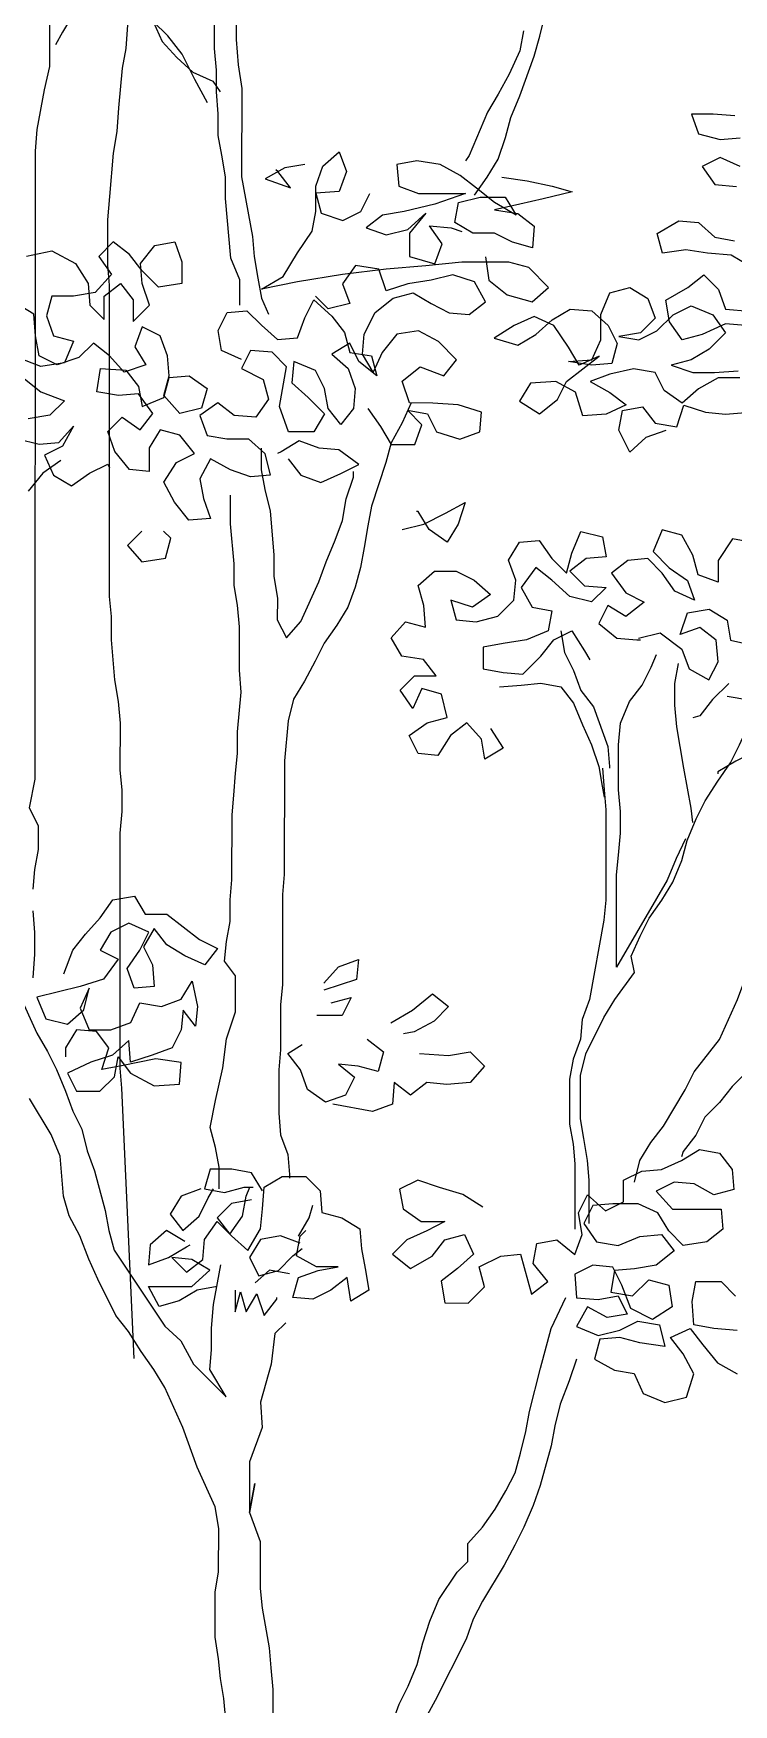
# Model space of a CAD drawing. Header units: inches. Extents: x 350994 to 353538, y 1581369 to 1583842.
# Drawn here: x 351499.651 to 351500.282, y 1583578.015 to 1583579.521 of the extents above; entities that cross this region are included whole.
import ezdxf

# ---------------------------------------------------------------- set-up
doc = ezdxf.new("R2010")
doc.units = ezdxf.units.IN
doc.header["$MEASUREMENT"] = 0
doc.linetypes.add('1', pattern=[0])
doc.layers.add('FOREST', color=96, linetype='Continuous')
doc.layers.add('TREE', color=81, linetype='1')

# ---------------------------------------------------------------- blocks, each defined once
blk = doc.blocks.new('TREE_4')
at = {"color": 94}
for points in [[(468.1, 6454), (462.3, 6422.2), (444.9, 6384.6), (427.6, 6352.9), (410.2, 6324), (381.2, 6254.6), (375.4, 6245.9)], [(389.8, 6191), (410.1, 6219.9), (427.5, 6248.8), (439.1, 6283.5), (447.8, 6315.3), (462.3, 6349.9), (485.4, 6413.5), (494.1, 6445.3), (502.8, 6480)], [(13.8, 6015), (13.8, 6055.4), (-0.6, 6090.1), (-9.2, 6185.6), (-9.2, 6220.3), (-14.9, 6255), (-20.7, 6286.8), (-20.6, 6321.5), (-23.5, 6356.2), (-23.5, 6390.9), (-26.3, 6425.6), (-26, 6714.7), (-31.8, 6749.4), (-40.4, 6781.2), (-43.3, 6813), (-49.1, 6844.8), (-60.6, 6876.6), (-63.5, 6891.1)], [(-14.3, 6893.9), (-14.3, 6859.2), (-5.7, 6824.5), (2.9, 6792.7), (8.7, 6758), (11.5, 6717.5), (17.3, 6653.9), (17.2, 6578.8), (8.4, 6483.4), (8.4, 6440), (11.3, 6399.5), (17, 6361.9), (16.9, 6220.2), (34.1, 6124.8), (37, 6093), (42.7, 6058.3), (48.5, 6026.5), (60, 6000.5)], [(-38, 6338.8), (-58.2, 6376.4), (-78.4, 6416.9), (-101.5, 6445.9), (-124.6, 6469), (-150.6, 6492.2), (-173.7, 6515.3), (-193.9, 6541.4), (-217, 6570.3), (-240.1, 6593.4), (-266.1, 6616.6), (-289.2, 6639.8), (-309.4, 6665.8), (-222.8, 6596.3), (-196.8, 6573.2), (-170.8, 6552.9), (-164.9, 6590.5), (-170.7, 6625.2), (-173.6, 6659.9), (-173.5, 6738), (-176.3, 6764)], [(-173.6, 6573.1), (-170.8, 6538.5), (-124.6, 6469), (-110.1, 6437.2), (-87, 6411.2), (-61, 6388), (-29.2, 6373.5), (-17.7, 6356.2)], [(696, 5814.8), (664.1, 5803.3), (638.1, 5780.2), (620.8, 5814.9), (626.6, 5846.7), (658.4, 5852.5), (678.6, 5826.4), (713.3, 5820.6), (724.9, 5855.3), (759.6, 5843.7), (791.4, 5840.8), (823.2, 5843.6)], [(814.6, 5898.6), (779.9, 5898.6), (748.1, 5881.3), (722, 5858.2), (693.1, 5878.4), (678.7, 5907.4), (644, 5913.2), (606.4, 5904.5), (574.6, 5893), (606.4, 5875.6), (632.4, 5855.4), (600.6, 5840.9), (563, 5838.1), (551.4, 5875.7), (519.7, 5893.1), (479.2, 5890.2), (461.8, 5861.3), (493.6, 5841), (522.5, 5864.1), (537, 5893), (589.1, 5933.5), (557.3, 5919), (539.9, 5948), (516.8, 5982.7), (485.1, 5997.2), (453.2, 5982.7), (421.4, 5962.5), (459, 5950.9), (487.9, 5968.3), (514, 5991.4), (542.9, 6008.7), (577.6, 6005.8), (603.6, 5982.6), (618, 5953.7), (609.3, 5921.9), (577.5, 5919), (539.9, 5924.8), (577.5, 5927.7), (592, 5959.5), (592, 6000), (606.5, 6034.7), (638.3, 6043.3), (667.2, 6025.9), (678.8, 5994.1), (655.6, 5971), (620.9, 5965.2), (652.7, 5959.4), (681.6, 5973.9), (707.7, 5999.9), (736.6, 6014.3), (771.3, 5999.8), (791.5, 5970.9), (765.5, 5944.9), (736.5, 5927.6), (704.7, 5918.9), (739.4, 5907.3), (774.1, 5907.3), (811.7, 5910.1)], [(823.3, 5982.4), (791.5, 5985.3), (753.9, 5968), (722.1, 5959.4), (701.9, 5988.3), (696.1, 6023), (730.9, 6043.2), (756.9, 6063.4), (780, 6040.3), (791.5, 6008.5), (829.1, 6005.5)], [(829.2, 6077.8), (800.3, 6095.2), (762.7, 6098.1), (728, 6103.9), (690.4, 6098.2), (681.8, 6130), (716.5, 6150.2), (748.3, 6147.3), (774.3, 6124.1), (806.1, 6118.3)], [(806.3, 6317.8), (771.6, 6320.7), (736.9, 6320.8), (748.4, 6289), (783.1, 6280.3), (814.9, 6283.1)], [(814.9, 6236.9), (783.1, 6251.3), (754.2, 6236.9), (774.4, 6208), (809.1, 6205.1)], [(444.7, 6084), (369.5, 6084), (311.7, 6078.3), (248, 6072.6), (178.6, 6064), (106.3, 6052.5), (48.5, 6040.9), (83.2, 6061.2), (106.4, 6098.7), (129.6, 6133.4), (135.4, 6165.2), (135.4, 6205.7), (147, 6237.5), (173, 6260.6), (184.6, 6228.8), (173, 6197), (135.4, 6194.1), (144, 6162.3), (178.7, 6150.7), (207.6, 6165.1), (222.1, 6194)], [(118.1, 6240.4), (86.3, 6234.6), (54.5, 6217.3), (94.9, 6202.8), (74.7, 6228.9), (71.8, 6231.8)], [(433.2, 6219.9), (473.7, 6214), (514.2, 6205.3), (546, 6196.6), (499.7, 6185.1), (462.1, 6176.5), (421.6, 6167.8), (459.2, 6162), (485.2, 6141.7), (482.3, 6107), (450.5, 6115.8), (421.6, 6130.2), (386.9, 6130.3), (358, 6147.6), (363.8, 6179.4), (398.5, 6188.1), (439, 6188), (456.3, 6159.1), (421.6, 6179.4), (392.7, 6202.5), (366.7, 6222.8), (334.9, 6240.2), (297.4, 6246), (265.5, 6240.2), (268.4, 6205.5), (300.2, 6194), (375.4, 6193.9), (326.2, 6176.6), (277, 6165.1), (242.3, 6159.3), (216.3, 6139.1), (248.1, 6127.5), (282.8, 6136.1), (311.7, 6162.1), (285.7, 6130.4), (285.6, 6092.8), (326.1, 6081.2), (337.7, 6113), (317.5, 6141.9), (352.2, 6139), (369.5, 6133.2)], [(16.6, 5928.2), (-15.2, 5942.7), (-20.9, 5974.5), (-6.5, 6003.4), (25.3, 6006.3), (48.5, 5983.1), (74.5, 5960), (106.3, 5962.8), (117.9, 5994.6), (132.3, 6023.5), (161.2, 5997.5), (181.4, 5971.4), (190.1, 5939.6), (224.8, 5933.8), (233.4, 5902), (204.5, 5925.2), (190.1, 5954.1), (161.2, 5936.8), (187.2, 5913.6), (198.7, 5881.8), (195.8, 5850), (175.5, 5824), (155.3, 5850), (149.6, 5881.8), (135.1, 5910.8), (100.4, 5925.2), (97.5, 5890.6), (123.5, 5867.4), (149.5, 5841.4), (132.2, 5812.5), (91.7, 5812.5), (77.3, 5853), (88.9, 5916.6), (65.8, 5939.7), (31.1, 5942.7), (16.6, 5913.8), (51.3, 5896.4), (59.9, 5864.6), (39.6, 5835.7), (5, 5838.6), (-21, 5858.9), (-50, 5838.6), (-38.4, 5806.8), (-6.6, 5801), (28.1, 5801), (54.1, 5777.8), (62.7, 5743.1), (30.9, 5740.3), (-0.9, 5751.9), (-32.7, 5769.2), (-50.1, 5737.4), (-44.3, 5705.6), (-32.8, 5673.8), (-67.5, 5671), (-90.6, 5699.9), (-107.9, 5731.7), (-87.6, 5763.5), (-58.7, 5777.9), (-81.8, 5806.9), (-113.6, 5815.6), (-131, 5786.7), (-131, 5749.1), (-162.8, 5752), (-185.9, 5780.9), (-197.5, 5812.8), (-174.3, 5835.9), (-145.4, 5815.6), (-125.1, 5841.6), (-148.3, 5873.4), (-180.1, 5870.6), (-214.7, 5876.4), (-208.9, 5914), (-168.5, 5911), (-148.2, 5885), (-142.5, 5853.2), (-107.8, 5867.6), (-99.1, 5899.4), (-67.3, 5902.3), (-38.4, 5882), (-47.1, 5850.2), (-81.8, 5841.6), (-107.8, 5870.5), (-99.1, 5902.3), (-101.9, 5934.1), (-113.5, 5965.9), (-142.4, 5980.4), (-154, 5948.6), (-136.6, 5919.7), (-171.3, 5908.1), (-194.5, 5934.2), (-220.5, 5954.5), (-243.6, 5931.3), (-278.3, 5919.8), (-307.2, 5934.3), (-313, 5966.1), (-315.8, 6000.8), (-344.7, 6018.2)], [(-327.3, 6093.3), (-286.8, 6102), (-249.3, 6081.7), (-229, 6049.9), (-226.2, 6015.2), (-203.1, 5992), (-203, 6029.6), (-177, 6049.8), (-156.8, 6023.8), (-156.8, 5989.1), (-130.8, 6015.1), (-142.3, 6049.8), (-145.2, 6081.6), (-122, 6110.5), (-90.2, 6116.2), (-78.7, 6084.4), (-78.7, 6049.7), (-116.3, 6044), (-142.3, 6070), (-162.5, 6096.1), (-188.5, 6116.3), (-211.7, 6093.2), (-191.4, 6064.3), (-217.5, 6035.4), (-252.2, 6029.7), (-286.9, 6029.7), (-295.6, 5997.9), (-284.1, 5966.1), (-252.3, 5957.4), (-266.7, 5922.7), (-304.3, 5916.9), (-341.9, 5931.4)], [(-333.3, 5899.6), (-304.4, 5876.5), (-266.8, 5862), (-290, 5838.9), (-324.7, 5833.1)], [(-342, 5801.3), (-307.3, 5792.6), (-275.5, 5795.5), (-252.4, 5821.5), (-269.8, 5789.7), (-298.7, 5775.3), (-284.3, 5743.4), (-255.4, 5726.1), (-226.4, 5746.3), (-197.5, 5760.7), (-194.6, 5754.9)], [(218.9, 5850), (239.1, 5821), (256.5, 5792.1), (294, 5792.1), (305.6, 5823.9), (282.5, 5847), (314.3, 5841.2), (328.8, 5812.3), (366.3, 5800.7), (398.1, 5812.2), (401.1, 5844), (363.5, 5855.6), (323, 5858.5), (285.4, 5858.6), (273.9, 5893.3), (302.8, 5916.4), (340.4, 5901.9), (360.7, 5927.9), (331.8, 5956.8), (300, 5974.2), (265.3, 5968.5), (242.1, 5939.6), (227.7, 5907.8), (210.3, 5936.7), (213.2, 5968.5), (230.6, 6003.2), (259.6, 6026.3), (291.4, 6034.9), (320.3, 6017.6), (349.2, 6003.1), (381, 6000.2), (407, 6020.4), (389.7, 6052.2), (355, 6063.8), (320.3, 6055.2), (282.7, 6049.4), (248, 6037.9), (236.5, 6072.6), (198.9, 6078.4), (178.6, 6049.5), (190.2, 6017.7), (155.5, 6009), (135.2, 6029.3)], [(407.1, 6092.7), (412.8, 6055.1), (441.7, 6031.9), (482.2, 6020.3), (508.2, 6043.4), (476.5, 6075.2), (444.7, 6084)], [(288.3, 5858.6), (273.8, 5826.8), (256.5, 5795), (247.8, 5763.2), (224.6, 5693.8), (218.8, 5662), (212.9, 5627.3), (207.1, 5595.5), (198.4, 5563.7), (186.8, 5532), (169.5, 5503.1), (149.2, 5474.2), (134.7, 5445.3), (117.3, 5413.5), (100, 5384.6), (91.2, 5349.9), (85.4, 5286.3), (85.2, 5104.1), (82.3, 5072.3), (82.2, 4927.8), (79.3, 4896), (79.2, 4823.7), (76.3, 4791.9), (76.2, 4722.5), (79.1, 4687.8), (90.6, 4656), (93.5, 4624.2), (93.5, 4618.4)], [(48.3, 5786.5), (48.2, 5751.8), (54, 5720), (62.6, 5685.3), (68.4, 5615.9), (68.3, 5581.2), (74.1, 5546.5), (74, 5511.8), (88.5, 5482.9), (111.6, 5508.9), (140.6, 5572.5), (152.2, 5604.3), (166.7, 5638.9), (178.3, 5670.7), (184.1, 5705.4), (195.7, 5740.1), (195.7, 5748.8)], [(91.6, 5769.1), (111.8, 5743.1), (143.6, 5731.5), (175.5, 5745.9), (204.4, 5760.3), (172.6, 5783.5), (140.8, 5786.4), (109, 5798), (80.1, 5780.7), (74.3, 5777.8)], [(-272.7, 5766.6), (-301.6, 5746.4), (-324.8, 5717.5)], [(-340, 4913.7), (-311.1, 4850.1), (-293.8, 4821.1), (-279.3, 4792.2), (-264.9, 4757.5), (-253.4, 4725.7), (-239, 4696.8), (-230.3, 4662.1), (-218.8, 4630.2), (-201.5, 4566.6), (-195.7, 4534.8), (-187.1, 4503), (-135.1, 4424.9), (-135.1, 4424.9), (-106.2, 4381.5), (-80.2, 4358.3), (-60, 4320.7), (-8, 4268.6), (-34, 4312), (-31.1, 4343.8), (-31.1, 4378.5), (-28.1, 4416.1), (-16.5, 4479.7)], [(-19.3, 4601.1), (-19.3, 4635.8), (-25, 4667.6), (-33.7, 4699.5), (-25, 4742.8), (-13.3, 4794.9), (-7.5, 4841.1), (7, 4884.5), (7, 4942.3), (-10.3, 4965.4), (-7.4, 4997.2), (-1.6, 5029), (-1.5, 5063.7), (1.4, 5095.5), (1.5, 5199.6), (4.4, 5231.4), (7.3, 5266.1), (10.2, 5297.9), (10.3, 5332.6), (16.1, 5396.2), (13.3, 5430.9), (13.3, 5500.3), (10.5, 5535), (4.7, 5566.8), (4.7, 5601.5), (-1, 5665.1), (-0.9, 5711.4)], [(273.7, 5656.2), (308.4, 5664.8), (343.1, 5682.2), (374.9, 5699.5), (363.3, 5664.8), (345.9, 5635.9), (317.1, 5656.2), (299.7, 5685.1), (296.8, 5685.1)], [(-142.7, 5653.7), (-165.8, 5630.6), (-142.7, 5604.5), (-105.1, 5610.3), (-96.4, 5642.1), (-108, 5653.7)], [(415.1, 5338), (435.3, 5306.2), (406.3, 5288.9), (400.6, 5320.7), (377.5, 5346.7), (351.4, 5326.5), (331.2, 5294.7), (299.4, 5297.7), (284.9, 5326.6), (313.9, 5346.8), (345.7, 5355.4), (337, 5393), (305.3, 5401.7), (290.8, 5369.9), (270.6, 5398.9), (293.7, 5422), (328.4, 5422), (308.2, 5448), (273.5, 5453.8), (256.2, 5482.7), (279.3, 5508.7), (311.1, 5500), (308.3, 5534.7), (299.6, 5566.5), (325.7, 5589.6), (360.4, 5589.6), (389.3, 5575.1), (415.3, 5552), (386.3, 5531.8), (351.6, 5543.4), (360.3, 5511.6), (392.1, 5508.6), (426.8, 5517.3), (452.8, 5543.3), (455.8, 5575.1), (444.2, 5606.9), (461.6, 5635.8), (493.4, 5638.6), (513.6, 5609.7), (536.7, 5586.6), (545.4, 5618.4), (559.9, 5653), (594.6, 5644.3), (600.4, 5612.5), (568.6, 5609.7), (542.5, 5589.5), (565.6, 5566.3), (600.3, 5563.4), (577.2, 5540.3), (542.5, 5549), (513.6, 5575), (487.6, 5595.3), (464.4, 5563.5), (481.7, 5531.7), (513.5, 5525.9), (507.7, 5494.1), (473, 5479.6), (435.4, 5473.9), (403.6, 5468.1), (403.6, 5433.4), (435.4, 5427.6), (467.2, 5424.7), (496.1, 5453.6), (516.4, 5479.6), (545.3, 5494), (565.5, 5462.2), (574.2, 5447.7)], [(652.3, 5482.4), (687, 5491), (721.7, 5465), (733.2, 5433.1), (765, 5415.8), (779.5, 5444.7), (776.6, 5479.4), (750.6, 5499.6), (718.8, 5488.1), (730.4, 5522.8), (765.1, 5528.5), (794, 5511.2), (799.7, 5479.3), (837.3, 5470.6)], [(834.6, 5635.4), (802.8, 5641.3), (779.6, 5606.6), (779.6, 5571.9), (747.8, 5583.5), (739.1, 5615.3), (721.8, 5647.1), (690, 5655.8), (675.5, 5621.1), (701.5, 5595.1), (730.4, 5574.8), (742, 5543), (710.2, 5557.5), (690, 5586.4), (666.9, 5609.6), (635, 5606.7), (609, 5586.5), (632.1, 5554.7), (661, 5540.2), (632.1, 5517.1), (603.2, 5534.5), (588.7, 5505.6), (617.6, 5482.4), (649.4, 5479.5), (655.2, 5479.5)], [(793.9, 5389.7), (828.6, 5383.9)], [(528, 5494.1), (533.7, 5459.4), (548.1, 5430.4), (559.7, 5398.6), (579.9, 5372.6), (603, 5308.9), (605.8, 5277.1), (605.8, 5274.2)], [(727.2, 5161.4), (712.7, 5129.6), (698.2, 5094.9), (680.8, 5066), (617.1, 4956.2), (617.2, 5034.3), (617.2, 5103.6), (620.2, 5135.4), (623.1, 5170.1), (623.1, 5204.8), (620.3, 5239.5), (620.3, 5311.8), (623.2, 5346.5), (637.7, 5381.2), (658, 5407.2), (672.5, 5436.1), (681.2, 5456.3)], [(715.9, 5441.8), (710, 5410), (710, 5375.3), (712.9, 5340.6), (718.6, 5308.8), (724.4, 5274.1), (735.9, 5210.5), (738.8, 5187.4)], [(429.6, 5404.5), (464.3, 5407.4), (496.1, 5410.2), (527.9, 5404.4), (548.1, 5378.4), (562.5, 5343.7), (577, 5311.9), (588.5, 5277.1), (594.2, 5245.3), (597.1, 5228)], [(645.7, 4612.1), (654.4, 4646.8), (671.8, 4675.7), (692, 4701.7), (726.8, 4759.5), (741.3, 4788.4), (781.8, 4840.4), (810.8, 4904), (822.4, 4935.8), (839.8, 4999.4), (845.6, 5034), (863, 5097.6), (871.7, 5132.3), (880.4, 5164.1), (892, 5195.9), (900.7, 5227.7), (912.3, 5259.5), (921, 5291.3), (932.6, 5323.1), (950, 5386.7), (958.7, 5409.8)], [(796.8, 5410), (770.7, 5384), (750.5, 5358), (738.9, 5355.1)], [(941.3, 5392.5), (915.3, 5369.4), (892.1, 5343.4), (866.1, 5320.3), (837.2, 5300.1), (808.2, 5285.6), (779.3, 5268.3), (779.3, 5265.4)], [(573.4, 4545.7), (573.4, 4615.1), (570.6, 4646.9), (564.8, 4681.6), (559.1, 4713.4), (559.1, 4782.8), (567.8, 4817.4), (596.8, 4875.2), (614.2, 4904.1), (646, 4947.5), (640.3, 4973.5), (654.7, 5005.3), (669.2, 5034.2), (689.5, 5063.1), (706.9, 5092), (721.3, 5126.7), (730.1, 5158.5), (744.5, 5193.2), (759, 5222.1), (779.3, 5253.8), (799.6, 5282.7), (814, 5311.6), (828.5, 5343.4)], [(6.3, 578.3), (9.2, 615.8), (9.3, 650.5), (6.4, 685.2)], [(6.4, 719.9), (9.4, 751.7), (15.2, 783.5), (15.2, 821.1), (0.8, 850), (9.5, 896.3), (10, 1900.6), (12.9, 1935.3), (24.6, 1998.9), (33.3, 2036.5), (33.4, 2143.5)], [(-8.5, 3751.1), (-11.4, 3785.8), (-17.1, 3817.6), (-20, 3849.4), (-25.7, 3884.1), (-25.7, 3956.4), (-19.9, 3988.2), (-19.8, 4057.6), (-25.6, 4092.3), (-54.4, 4155.9), (-77.5, 4219.5), (-106.3, 4283.2), (-123.7, 4312.1), (-143.9, 4341), (-164.1, 4372.9), (-184.3, 4398.9), (-213.2, 4456.8), (-227.6, 4488.6), (-242, 4526.2), (-259.3, 4558), (-268, 4589.8), (-273.7, 4653.4), (-288.1, 4688.1), (-322.8, 4746)], [(594.3, 5274.3), (597.1, 5239.6), (600, 5207.7), (599.9, 5063.2), (596.9, 5031.4), (573.7, 4904.2), (562.1, 4872.4), (559.2, 4840.6), (547.6, 4808.8), (541.8, 4777), (541.7, 4704.7), (547.5, 4672.9), (550.3, 4641.1), (550.2, 4537)], [(871.4, 4834.5), (802, 4765.2), (781.7, 4739.2), (758.6, 4716.1), (744.1, 4687.2), (723.8, 4661.2), (720.9, 4652.5)], [(-267.6, 4945.4), (-253.2, 4983), (-232.9, 5009), (-209.7, 5035), (-189.5, 5063.9), (-154.8, 5069.7), (-137.4, 5040.7), (-102.8, 5040.7), (-50.7, 5000.2), (-21.8, 4985.7), (-42.1, 4959.7), (-73.9, 4974.2), (-102.8, 4991.5), (-123, 5017.6), (-140.4, 4988.7), (-126, 4959.8), (-123.1, 4925.1), (-154.9, 4922.2), (-166.4, 4954), (-146.2, 4982.9), (-131.7, 5011.8), (-163.5, 5026.3), (-192.4, 5011.9), (-209.8, 4983), (-180.9, 4968.5), (-204, 4936.7), (-241.6, 4925.2), (-311, 4907.9), (-296.6, 4873.2), (-261.9, 4864.5), (-235.9, 4887.6), (-227.2, 4922.3), (-241.7, 4890.5), (-227.2, 4855.8), (-192.6, 4855.7), (-160.7, 4867.3), (-146.3, 4899.1), (-111.6, 4893.2), (-79.7, 4904.8), (-62.4, 4933.7), (-53.7, 4893.2), (-56.7, 4861.4), (-76.9, 4887.4), (-79.8, 4855.6), (-94.3, 4826.7), (-126.1, 4815.2), (-160.8, 4803.7), (-163.7, 4838.4), (-189.7, 4815.3), (-224.4, 4803.7), (-262, 4786.4), (-247.6, 4757.5), (-210, 4757.4), (-186.8, 4780.6), (-181, 4812.4), (-160.8, 4786.3), (-123.2, 4766), (-82.8, 4768.9), (-79.8, 4803.6), (-120.3, 4809.4), (-175.3, 4797.9), (-207.1, 4792.1), (-195.5, 4826.8), (-215.7, 4852.9), (-247.5, 4855.8), (-264.9, 4826.9), (-264.9, 4812.4)], [(148.7, 4930.6), (171.8, 4956.6), (203.7, 4968.1), (200.7, 4936.3), (148.7, 4919)], [(160.2, 4898.8), (192, 4907.4), (177.6, 4878.5), (137.1, 4878.6)], [(255.6, 4866.9), (290.3, 4887.1), (322.2, 4913.1), (348.2, 4892.8), (325, 4869.7), (293.2, 4852.4), (275.8, 4849.5)], [(218, 4840.9), (244, 4820.6), (235.3, 4788.8), (203.5, 4797.5), (171.7, 4800.5), (197.7, 4780.2), (183.2, 4751.3), (151.4, 4739.8), (122.5, 4760), (111, 4791.8), (90.8, 4817.9), (113.9, 4832.3)], [(301.8, 4817.7), (348.1, 4814.8), (382.8, 4820.5), (405.9, 4797.4), (382.7, 4771.4), (345.2, 4768.5), (313.3, 4771.4), (287.3, 4751.2), (261.3, 4771.5), (258.4, 4736.8), (226.6, 4725.2), (163, 4736.9)], [(402.8, 4571.8), (371, 4592.1), (333.4, 4603.7), (298.7, 4615.3), (269.8, 4600.9), (275.6, 4569.1), (304.5, 4548.8), (342.1, 4548.8), (313.1, 4534.3), (281.3, 4519.9), (258.2, 4496.8), (287.1, 4473.6), (321.8, 4493.8), (342, 4519.9), (373.8, 4528.5), (388.3, 4496.7), (362.2, 4473.6), (336.2, 4453.4), (341.9, 4418.7), (379.5, 4418.6), (405.6, 4444.6), (396.9, 4476.4), (431.6, 4493.7), (463.4, 4496.6), (480.7, 4433), (506.8, 4453.2), (483.7, 4482.1), (489.5, 4513.9), (521.3, 4519.7), (550.2, 4496.5), (561.8, 4528.3), (556, 4563), (570.5, 4591.9), (599.4, 4565.9), (628.3, 4580.3), (628.4, 4615), (657.3, 4629.4), (689.1, 4632.3), (720.9, 4646.7), (749.8, 4664), (781.6, 4658.2), (801.9, 4632.2), (804.7, 4600.4), (772.9, 4591.7), (741.1, 4609.1), (709.3, 4612), (680.4, 4597.6), (706.4, 4568.7), (784.4, 4568.6), (787.3, 4536.8), (761.3, 4516.6), (723.7, 4510.8), (700.6, 4534), (683.2, 4562.9), (651.5, 4577.4), (611, 4577.4), (579.2, 4574.6), (564.7, 4545.7), (584.9, 4516.7), (619.6, 4510.9), (654.3, 4525.3), (689, 4528.2), (709.2, 4502.2), (680.3, 4479.1), (645.6, 4473.3), (613.8, 4470.5), (608, 4435.8), (642.6, 4429.9), (668.7, 4455.9), (700.5, 4447.2), (706.2, 4412.5), (674.4, 4392.3), (639.7, 4409.7), (625.3, 4447.3), (610.9, 4476.2), (579.1, 4479.2), (550.2, 4464.7), (553, 4427.1), (587.7, 4424.2), (619.5, 4430), (633.9, 4401), (602.1, 4395.3), (570.3, 4412.7), (553, 4380.9), (587.7, 4366.4), (622.4, 4375), (651.3, 4389.5), (686, 4383.6), (694.6, 4348.9), (654.1, 4354.8), (622.3, 4363.5), (590.5, 4360.6), (581.8, 4328.8), (613.6, 4311.4), (645.4, 4305.6), (659.9, 4273.8), (694.5, 4259.3), (729.2, 4268), (740.8, 4305.5), (723.5, 4337.4), (703.3, 4363.4), (735.1, 4377.8), (755.3, 4351.8), (778.4, 4322.8), (810.2, 4305.5)], [(810.3, 4374.9), (772.7, 4377.8), (740.9, 4383.6), (738.1, 4421.2), (743.9, 4453), (784.3, 4452.9), (807.4, 4429.8)], [(50.1, 4598.2), (32.8, 4627.1), (1, 4632.9), (-33.7, 4633), (-42.4, 4601.2), (-10.6, 4595.3), (21.2, 4604), (35.6, 4604)], [(-22.3, 4445), (-54.1, 4439.3), (-83.1, 4421.9), (-114.9, 4413.3), (-132.2, 4445.1), (-62.8, 4445), (-33.9, 4471), (-62.8, 4488.4), (-94.6, 4491.3), (-71.5, 4468.2), (-45.4, 4488.4), (-42.5, 4520.2), (-22.2, 4549.1), (0.9, 4525.9), (26.9, 4502.8), (47.1, 4537.5), (50.1, 4569.3), (53, 4604), (81.9, 4621.3), (119.5, 4621.3), (142.6, 4598.1), (145.5, 4563.4), (177.3, 4554.7), (206.2, 4537.3), (209, 4505.5), (214.8, 4473.7), (220.5, 4439), (191.6, 4421.7), (185.8, 4459.3), (159.8, 4439.1), (130.9, 4424.6), (99.1, 4427.6), (107.8, 4459.3), (139.6, 4470.9), (171.4, 4476.6), (136.7, 4476.7), (104.9, 4494), (110.7, 4525.8), (119.4, 4534.5)], [(-48.2, 4601.2), (-80, 4589.6), (-97.4, 4560.7), (-77.2, 4534.7), (-51.2, 4557.8), (-36.7, 4586.7), (-28, 4601.1)], [(32.7, 4583.7), (0.9, 4578), (-22.2, 4554.9), (-2, 4528.8), (18.2, 4557.7), (24.1, 4589.5), (29.8, 4604)], [(107.8, 4525.8), (125.2, 4554.7), (131, 4575)], [(-74.3, 4517.3), (-103.2, 4534.7), (-129.3, 4511.6), (-132.2, 4479.8), (-100.4, 4491.3), (-71.4, 4508.7), (-65.6, 4511.6)], [(110.7, 4514.3), (78.9, 4525.9), (47.1, 4520.1), (29.7, 4491.2), (44.2, 4462.3), (76, 4470.9), (99.1, 4494.1), (113.6, 4505.6)], [(93.3, 4465.1), (61.5, 4471), (38.4, 4450.7)], [(6.6, 4439.2), (6.5, 4404.5), (15.2, 4436.3), (23.9, 4404.5), (41.3, 4433.4), (52.8, 4398.7), (73.1, 4424.7), (73.1, 4427.6)], [(245.9, 3713.3), (269.1, 3776.9), (283.6, 3805.8), (298, 3840.4), (306.7, 3875.1), (318.3, 3909.8), (332.8, 3944.5), (361.8, 3987.8), (379.1, 4005.2), (379.2, 4034.1), (402.3, 4060.1), (422.6, 4089), (440, 4117.9), (454.5, 4146.8), (463.2, 4178.6), (471.9, 4213.3), (477.7, 4245.1), (495.1, 4314.4), (512.5, 4378), (535.7, 4427.2)], [(87.5, 4387.1), (70.1, 4369.8), (64.3, 4320.6), (46.9, 4259.9), (49.7, 4219.4), (29.4, 4164.5), (29.4, 4083.6), (38.1, 4129.8), (29.4, 4083.6), (46.7, 4037.3), (46.6, 3962.1), (49.5, 3930.3), (61, 3866.7), (63.8, 3834.9), (66.7, 3800.2), (66.7, 3762.6)], [(552.9, 4328.8), (541.3, 4294.1), (526.8, 4256.6), (518.1, 4221.9), (512.3, 4190.1), (494.9, 4126.5), (483.3, 4094.7), (468.8, 4060), (454.3, 4031.1), (437, 3999.3), (402.2, 3941.5), (387.7, 3912.6), (376.1, 3880.8), (326.9, 3782.6), (292.1, 3719)], [(157.7, 2102.9), (154.7, 2065.3), (148.9, 2033.5), (143.1, 1969.9), (140.2, 1932.3), (134.3, 1897.6), (128.5, 1828.2), (125.6, 1790.7), (125.5, 1718.4), (128.4, 1686.6), (128.3, 1188.2), (131.2, 1156.4), (131.1, 1118.8), (136.9, 1055.2), (142.6, 1020.5), (145.5, 985.8), (145.4, 910.6), (148.3, 878.8), (148.2, 844.1), (145.3, 809.4), (145, 433.6), (147.8, 401.8), (167.8, -30.6)], [(149.1, 2238.8), (128.8, 2204.1), (108.6, 2172.3), (85.4, 2149.2), (70.9, 2120.3), (53.6, 2091.4), (42, 2071.2)]]:
    blk.add_lwpolyline(points, dxfattribs=at)

msp = doc.modelspace()

# ---------------------------------------------------------------- hatches: boundary and pattern name
at = {"layer": 'FOREST', "lineweight": 5}
h = msp.add_hatch(dxfattribs=at)
h.set_pattern_fill('ANSI31', color=96, scale=50, style=0)
h.paths.add_polyline_path([(351604.9274, 1583347.98), (351663.0036, 1583522.9504), (351611.8779, 1583545.3594), (351490.2916, 1583598.0852), (351436.5696, 1583404.4646), (351529.745, 1583373.1705)])
h.paths.add_polyline_path([(351517.5086, 1583480.1397), (351575.3657, 1583480.1397), (351575.3657, 1583465.1397), (351517.5086, 1583465.1397)], flags=24)

# ---------------------------------------------------------------- block references
at = {"layer": 'TREE', "lineweight": 5, "xscale": 0.0005632341344607994, "yscale": 0.0005632341490127146, "zscale": 0.0005632341444477617}
for p in [(351499.6473, 1583578.3442), (351499.8294, 1583575.8881)]:
    msp.add_blockref('TREE_4', p, dxfattribs=at)

doc.saveas('drawing.dxf')
